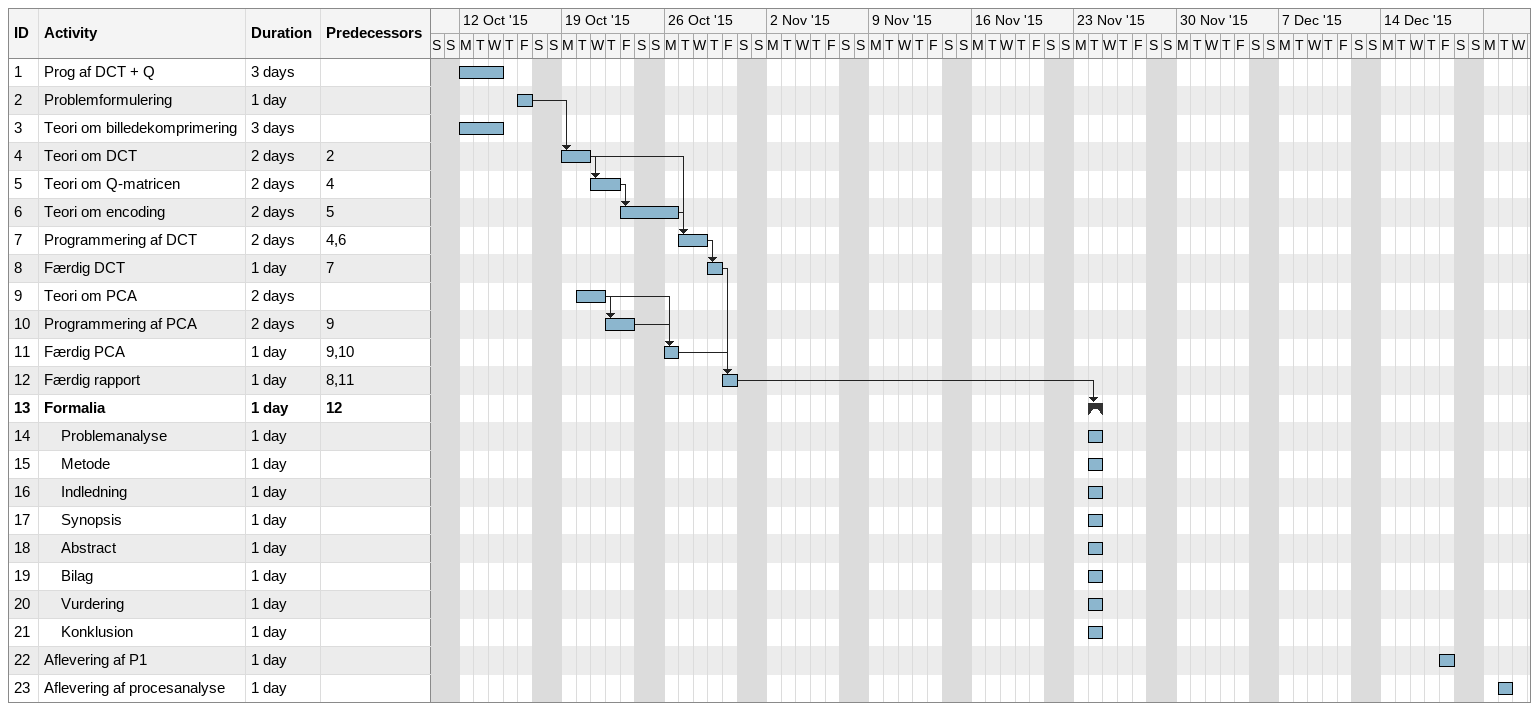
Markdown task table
| ID | Level | Task | Duration | Start | Finish | Predecessors |
|---|---|---|---|---|---|---|
| 1 | 1 | Prog af DCT + Q | 3d | 2015-10-12 | 2015-10-14 |  |
| 2 | 1 | Problemformulering | 1d | 2015-10-16 | 2015-10-16 |  |
| 3 | 1 | Teori om billedekomprimering | 3d | 2015-10-12 | 2015-10-14 |  |
| 4 | 1 | Teori om DCT | 2d | 2015-10-19 | 2015-10-20 | 2 |
| 5 | 1 | Teori om Q-matricen | 2d | 2015-10-21 | 2015-10-22 | 4 |
| 6 | 1 | Teori om encoding | 2d | 2015-10-23 | 2015-10-26 | 5 |
| 7 | 1 | Programmering af DCT | 2d | 2015-10-27 | 2015-10-28 | 4, 6 |
| 8 | 1 | Færdig DCT | 1d | 2015-10-29 | 2015-10-29 | 7 |
| 9 | 1 | Teori om PCA | 2d | 2015-10-20 | 2015-10-21 |  |
| 10 | 1 | Programmering af PCA | 2d | 2015-10-22 | 2015-10-23 | 9 |
| 11 | 1 | Færdig PCA | 1d | 2015-10-26 | 2015-10-26 | 9, 10 |
| 12 | 1 | Færdig rapport | 1d | 2015-10-30 | 2015-10-30 | 8, 11 |
| 13 | 1 | **Formalia** | 1d | 2015-11-24 | 2015-11-24 | 12 |
| 14 | 2 | Problemanalyse | 1d | 2015-11-24 | 2015-11-24 |  |
| 15 | 2 | Metode | 1d | 2015-11-24 | 2015-11-24 |  |
| 16 | 2 | Indledning | 1d | 2015-11-24 | 2015-11-24 |  |
| 17 | 2 | Synopsis | 1d | 2015-11-24 | 2015-11-24 |  |
| 18 | 2 | Abstract | 1d | 2015-11-24 | 2015-11-24 |  |
| 19 | 2 | Bilag | 1d | 2015-11-24 | 2015-11-24 |  |
| 20 | 2 | Vurdering | 1d | 2015-11-24 | 2015-11-24 |  |
| 21 | 2 | Konklusion | 1d | 2015-11-24 | 2015-11-24 |  |
| 22 | 1 | Aflevering af P1 | 1d | 2015-12-18 | 2015-12-18 |  |
| 23 | 1 | Aflevering af procesanalyse | 1d | 2015-12-22 | 2015-12-22 |  |
